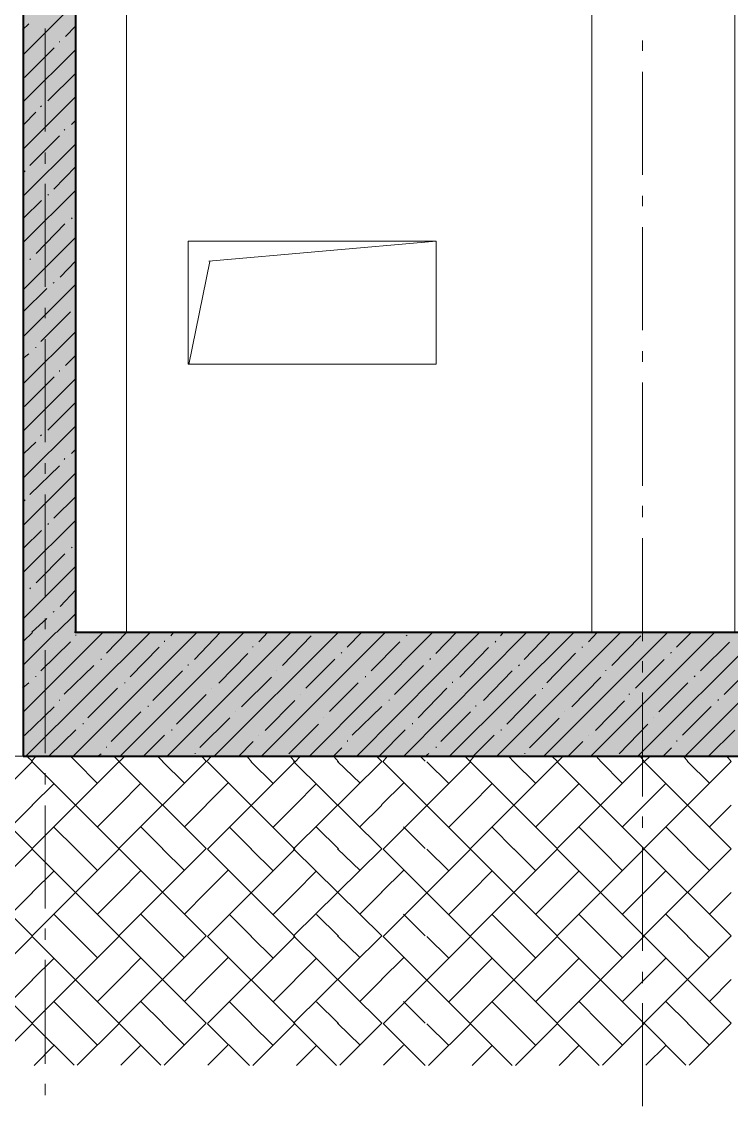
# Model space of a CAD drawing. Header units: millimetres. Extents: x -135211 to 49383, y -8033 to 228499.
# Drawn here: x -26356 to -22918, y 42858 to 48117 of the extents above; entities that cross this region are included whole.
import ezdxf

# ---------------------------------------------------------------- set-up
doc = ezdxf.new("R2010")
doc.units = ezdxf.units.MM
doc.layers.add('PDF _Геометрия', color=7, linetype='Continuous', true_color=0x1d1d1d)
doc.layers.add('PDF _Сплошная заливка', color=7, linetype='Continuous', true_color=0xffffff)

msp = doc.modelspace()

# ---------------------------------------------------------------- hatches: boundary and pattern name
at = {"layer": 'PDF _Сплошная заливка', "transparency": 33554559}
h = msp.add_hatch(color=256, dxfattribs=at)
h.paths.add_polyline_path([(-99774.8, 44556.2), (-99774.8, 45156.6), (-104045.4, 45156.6), (-104045.4, 44556.2)])
h.paths.add_polyline_path([(646.3, 44556.2), (646.3, 45156.6), (-26352.2, 45156.6), (-26352.2, 44556.2)])
h.paths.add_polyline_path([(-26398.8, 44556.2), (-26398.8, 45156.6), (-50899.8, 45156.6), (-50899.8, 44556.2)])
h.paths.add_polyline_path([(-50950.6, 44556.2), (-50950.6, 45156.6), (-98974.8, 45156.6), (-98974.8, 44556.2)])

# ---------------------------------------------------------------- linework, layer by layer
at = {"layer": 'PDF _Геометрия', "color": 7, "lineweight": 9}
for points in [[(-26348.6, 60933.4), (-26348.6, 45156.2)], [(-25848.5, 45157.3), (-25848.5, 48285.5), (-25848.5, 45157.3), (-26102.7, 45157.3)], [(-22900.4, 47874.5), (-22900.4, 48285), (-22900.4, 45156.8), (-23598.8, 45156.8)], [(-23593.6, 45155.3), (-23593.6, 48283.7), (-23593.6, 45155.3), (-25841.7, 45155.3)], [(-26243.3, 47585.1), (-26243.3, 48084.6)], [(-23347.9, 47975.7), (-23347.9, 48026.5)], [(-23347.9, 47374.6), (-23347.9, 47874.1)], [(-26243.3, 47428.5), (-26243.3, 47483.5)], [(-26243.3, 46831.6), (-26243.3, 47331.1)], [(-23347.9, 47222.2), (-23347.9, 47273)], [(-23347.9, 46621.1), (-23347.9, 47120.6)], [(-25448.8, 46955.8), (-24348.1, 47053.2), (-25550.3, 47053.2), (-24348.1, 47053.2), (-24348.1, 46456.3), (-25550.3, 46456.3), (-24348.1, 46456.3), (-24348.1, 47053.2)], [(-25546.7, 46455.3), (-25444.9, 46954.8)], [(-26243.3, 46679.2), (-26243.3, 46730)], [(-26243.3, 46078), (-26243.3, 46577.6)], [(-23347.9, 46468.7), (-23347.9, 46519.5)], [(-23347.9, 45867.5), (-23347.9, 46367.1)], [(-26243.3, 45925.7), (-26243.3, 45976.5)], [(-26243.3, 45324.5), (-26243.3, 45824)], [(-23347.9, 45715.2), (-23347.9, 45770.2)], [(-23347.9, 45114.1), (-23347.9, 45613.6)], [(-26243.3, 45172.1), (-26243.3, 45222.9)], [(251.1, 45156.7), (640.3, 45156.7), (640.3, 44555.6), (-97975.2, 44555.6)], [(-26243.3, 44571), (-26243.3, 45070.5)], [(-23347.9, 44961.7), (-23347.9, 45016.7)], [(-23347.9, 44360.6), (-23347.9, 44864.3)], [(-26243.3, 44418.6), (-26243.3, 44473.6)], [(-26243.3, 43817.4), (-26243.3, 44316.9)], [(-23347.9, 44208.2), (-23347.9, 44263.2)], [(-23347.9, 43611.3), (-23347.9, 44110.8)], [(-26243.3, 43665), (-26243.3, 43720)], [(-26243.3, 43063.9), (-26243.3, 43567.7)], [(-23347.9, 43454.7), (-23347.9, 43509.7)], [(-23347.9, 42857.8), (-23347.9, 43357.3)], [(-26243.3, 42911.5), (-26243.3, 42966.5)]]:
    msp.add_lwpolyline(points, dxfattribs=at)
at = {"layer": 'PDF _Геометрия', "color": 7, "lineweight": 40}
for points in [[(-26348.6, 48525.8), (-26348.6, 48284.6), (-26348.6, 45156.2), (-26348.6, 44555.1)], [(-22994.2, 48284.2), (-96.7, 48284.2), (-96.7, 45155.8), (-26097.4, 45155.8)], [(-26094.2, 45154.9), (-26094.2, 48283.4)], [(-26349.7, 44555.5), (649.1, 44555.5), (649.1, 45156.6), (149.8, 45156.6)]]:
    msp.add_lwpolyline(points, dxfattribs=at)
at = {"layer": 'PDF _Геометрия', "lineweight": 9}
for points in [[(-26343.9, 47961.6), (-26094.2, 48211.4)], [(-26351.8, 48078), (-26322.3, 48107.7)], [(-26144.8, 48046.3), (-26094.2, 48097.1)], [(-26173.1, 48017.4), (-26173.1, 48021.6)], [(-26343.9, 47733), (-26094.2, 47982.8)], [(-26343.2, 47847.2), (-26199.5, 47991.1)], [(-26229.5, 47733), (-26094.2, 47868.5)], [(-26343.9, 47504.4), (-26094.2, 47754.2)], [(-26264.8, 47704.9), (-26260.9, 47709.1)], [(-26346.2, 47619.4), (-26287.2, 47678.7)], [(-26115.2, 47618.7), (-26094.2, 47639.9)], [(-26316.9, 47420.5), (-26173.1, 47564.4)], [(-26150.8, 47590.7), (-26146.8, 47595)], [(-26343.9, 47275.8), (-26094.2, 47525.6)], [(-26343.8, 47390.1), (-26339.8, 47394.4)], [(-26200, 47305.4), (-26094.2, 47415.5)], [(-26343.9, 47051.4), (-26094.2, 47301.2)], [(-26345.5, 47166.2), (-26260.9, 47250.8)], [(-26229.7, 47275.9), (-26225.8, 47280.1)], [(-26286.7, 46992.7), (-26146.8, 47136.6)], [(-26115.7, 47161.6), (-26111.7, 47165.9)], [(-26343.9, 46822.8), (-26094.2, 47072.6)], [(-26317.5, 46963.5), (-26313.5, 46967.7)], [(-26170.4, 46877.9), (-26094.2, 46958.3)], [(-26348.7, 46709.9), (-26234.6, 46824.2)], [(-26343.9, 46594.2), (-26094.2, 46844)], [(-26203.4, 46849.3), (-26199.5, 46853.5)], [(-26264.4, 46566), (-26120.5, 46709.9)], [(-26343.9, 46365.7), (-26094.2, 46615.4)], [(-26351.8, 46482.1), (-26322.3, 46507.5)], [(-26287.2, 46535.7), (-26287.2, 46539.9)], [(-26144.8, 46450.3), (-26094.2, 46501.1)], [(-26343.2, 46251.2), (-26199.5, 46395.1)], [(-26173.1, 46421.4), (-26173.1, 46425.6)], [(-26343.9, 46137), (-26094.2, 46386.8)], [(-26229.5, 46137), (-26094.2, 46272.5)], [(-26343.9, 45908.4), (-26094.2, 46158.2)], [(-26346.2, 46023.4), (-26287.2, 46078.5)], [(-26264.8, 46109), (-26260.9, 46113.3)], [(-26115.2, 46022.7), (-26094.2, 46043.9)], [(-26150.8, 45994.8), (-26146.8, 45999)], [(-26343.9, 45679.8), (-26094.2, 45929.6)], [(-26316.9, 45824.5), (-26173.1, 45964.3)], [(-26200, 45709.4), (-26094.2, 45815.3)], [(-26343.8, 45794.2), (-26339.8, 45798.4)], [(-26343.9, 45451.2), (-26094.2, 45701)], [(-26229.7, 45679.9), (-26225.8, 45684.2)], [(-26345.5, 45566), (-26260.9, 45650.6)], [(-26115.7, 45565.7), (-26111.7, 45569.9)], [(-26286.7, 45396.7), (-26146.8, 45536.4)], [(-26343.9, 45226.8), (-26094.2, 45476.6)], [(-26317.5, 45367.6), (-26313.5, 45371.7)], [(-26170.4, 45281.9), (-26094.2, 45362.3)], [(-26203.4, 45253.3), (-26199.5, 45257.5)], [(-26187.5, 45154.9), (-26094.2, 45248)], [(-26306.7, 45156.3), (-26234.6, 45224.1)], [(-26347.6, 44999.2), (-26190.7, 45155.9)], [(-26347.5, 44770.8), (-25962.6, 45156)], [(-26347.4, 45113.5), (-26304.7, 45155.8)], [(-26335.8, 44555), (-25734.4, 45156.1)], [(-26107.6, 44555.1), (-25506.3, 45156.3)], [(-26094.2, 45140.4), (-26094.2, 45144.6)], [(-25946, 45054.5), (-25848.5, 45156.1)], [(-25879.4, 44555.3), (-25278.2, 45156.4)], [(-25651.2, 44555.4), (-25050.1, 45156.5)], [(-25632.9, 45139.2), (-25620.4, 45156.2)], [(-25519.2, 45025.1), (-25392.2, 45156.4)], [(-25423, 44555.6), (-24821.9, 45156.7)], [(-25206.5, 45109.9), (-25164.1, 45156.5)], [(-25194.9, 44555.7), (-24593.8, 45156.8)], [(-25093, 44995.9), (-24953.5, 45139.9)], [(-24962.6, 44554.6), (-24365.7, 45155.7)], [(-24779.8, 45084.7), (-24707.9, 45156.7)], [(-24734.4, 44554.7), (-24137.6, 45155.9)], [(-24506.2, 44554.9), (-23909.4, 45156)], [(-24492.5, 45138.8), (-24488.5, 45143)], [(-24349.2, 45054.2), (-24251.6, 45155.8)], [(-24282.7, 44555), (-23681.3, 45156.1)], [(-24054.5, 44555.1), (-23453.2, 45156.3)], [(-24036.2, 45139), (-24023.5, 45155.9)], [(-23922.2, 45024.8), (-23795.4, 45156)], [(-23826.2, 44555.3), (-23225.1, 45156.4)], [(-23609.6, 45109.6), (-23567.2, 45156.2)], [(-23598, 44555.4), (-22996.9, 45156.5)], [(-23496.2, 44995.6), (-23356.7, 45139.6)], [(-23369.8, 44555.5), (-22768.8, 45156.6)], [(-23183.3, 45084.5), (-23111, 45156.5)], [(-23141.5, 44555.7), (-22540.7, 45156.7)], [(-26264.4, 44970.1), (-26120.5, 45109.8)], [(-25830.4, 44939.8), (-25690.6, 45083.7)], [(-25664.2, 45110.1), (-25664.2, 45114.3)], [(-25238.3, 45085.2), (-25234.3, 45085.2)], [(-24663.6, 44969.9), (-24523.6, 45109.5)], [(-24233.6, 44939.5), (-24093.7, 45083.4)], [(-24062.6, 45108.5), (-24058.6, 45112.7)], [(-23641.5, 45084.9), (-23637.4, 45084.9)], [(-23066.1, 44969.6), (-22926.7, 45109.3)], [(-25971.3, 45023.6), (-25971.3, 45027.9)], [(-25400.4, 44909.5), (-25260.6, 45053.4)], [(-24979.1, 44885.9), (-24839.5, 45025.6)], [(-24808.4, 45054.9), (-24804.4, 45059.2)], [(-24378.5, 45024.6), (-24374.5, 45028.8)], [(-23812.3, 44911.7), (-23672.5, 45055.6)], [(-23382.3, 44885.6), (-23242.6, 45025.3)], [(-23211.6, 45054.6), (-23207.5, 45058.8)], [(-26150.5, 44855.9), (-26006.4, 44995.6)], [(-25550.2, 44995.8), (-25550.2, 45000)], [(-24549.1, 44855.6), (-24409.6, 44995.3)], [(-23948.5, 44994.3), (-23944.5, 44998.5)], [(-23527.4, 44970.7), (-23523.4, 44970.7)], [(-22952.2, 44855.3), (-22812.7, 44995)], [(-26287.2, 44939.7), (-26287.2, 44943.9)], [(-25720.4, 44825.5), (-25576.5, 44969.5)], [(-25290.4, 44795.2), (-25146.6, 44939.2)], [(-25120.3, 44969.8), (-25120.3, 44969.8)], [(-24690.3, 44939.5), (-24690.3, 44943.6)], [(-24119, 44825.3), (-23979.6, 44969.2)], [(-23689.6, 44795), (-23549.7, 44938.9)], [(-23097.5, 44940.4), (-23093.4, 44944.6)], [(-26351.8, 44886.3), (-26322.3, 44911.6)], [(-26036.6, 44741.7), (-25892.4, 44885.6)], [(-25857.3, 44909.4), (-25857.3, 44913.6)], [(-25436.1, 44885.8), (-25436.1, 44885.8)], [(-24865.2, 44771.7), (-24725.4, 44911.4)], [(-24435.1, 44741.4), (-24295.5, 44885.3)], [(-24269.2, 44911.6), (-24269.2, 44915.9)], [(-23834.5, 44884.3), (-23830.5, 44884.3)], [(-23268.3, 44771.4), (-23128.5, 44911.1)], [(-26173.1, 44825.5), (-26173.1, 44829.7)], [(-25606.5, 44711.3), (-25462.4, 44855.3)], [(-25176.5, 44681), (-25032.5, 44824.9)], [(-25006.2, 44855.5), (-25006.2, 44855.5)], [(-24576.3, 44825.2), (-24576.3, 44829.4)], [(-24005.1, 44711.1), (-23865.6, 44855)], [(-23575, 44680.7), (-23435.6, 44824.6)], [(-23413.4, 44856.4), (-23409.3, 44856.4)], [(-22983.4, 44826.2), (-22979.4, 44830.4)], [(-26343.2, 44655.2), (-26199.5, 44794.9)], [(-25922, 44627.4), (-25778.3, 44771.4)], [(-25743.2, 44795.2), (-25743.2, 44799.4)], [(-25322.1, 44771.6), (-25322.1, 44771.6)], [(-24755.3, 44657.4), (-24611.4, 44797.2)], [(-24325.2, 44627.2), (-24181.4, 44771)], [(-24155.1, 44797.4), (-24155.1, 44801.6)], [(-23725.2, 44771.4), (-23725.2, 44771.4)], [(-23154.4, 44657.2), (-23014.5, 44796.9)], [(-26059.1, 44711.2), (-26059.1, 44715.5)], [(-25492.6, 44597.1), (-25348.4, 44741)], [(-25062.6, 44566.8), (-24918.4, 44710.7)], [(-24892.1, 44741.3), (-24892.1, 44741.3)], [(-24462.2, 44711), (-24462.2, 44715.2)], [(-23895.2, 44596.8), (-23751.5, 44740.7)], [(-23461.1, 44566.5), (-23321.6, 44710.4)], [(-23295.3, 44741), (-23295.3, 44741)], [(-26225.6, 44556.2), (-26094.2, 44683.2)], [(-25765.8, 44555.5), (-25664.2, 44657.1)], [(-25629.1, 44680.9), (-25629.1, 44685.2)], [(-25208, 44657.4), (-25208, 44657.4)], [(-24624, 44555.9), (-24497.3, 44683)], [(-24169.1, 44555.3), (-24067.4, 44656.8)], [(-24032.3, 44680.7), (-24032.3, 44684.9)], [(-23611.1, 44657.1), (-23611.1, 44657.1)], [(-23027.6, 44555.6), (-22900.4, 44682.6)], [(-25306.5, 44554.9), (-25234.3, 44626.8)], [(-24778.1, 44627.1), (-24778.1, 44631.3)], [(-23709.4, 44554.6), (-23637.4, 44626.5)], [(-23181.2, 44626.8), (-23181.2, 44631)], [(-25988.4, 44553.7), (-25971.3, 44566.4)], [(-25945, 44597), (-25945, 44601.3)], [(-25515.1, 44566.7), (-25515.1, 44570.9)], [(-24847, 44554.1), (-24804.4, 44596.5)], [(-24399.9, 44556), (-24383.2, 44568.7)], [(-24348.1, 44596.8), (-24348.1, 44601)], [(-23918.2, 44566.4), (-23918.2, 44570.7)], [(-23250, 44553.9), (-23207.5, 44596.2)]]:
    msp.add_lwpolyline(points, dxfattribs=at)
at = {"layer": 'PDF _Геометрия', "color": 7, "lineweight": 9}
msp.add_lwpolyline([(-25550.2, 47053.1), (-25550.2, 46456.3)], close=True, dxfattribs=at)
at = {"layer": 'PDF _Геометрия', "color": 28, "lineweight": 9, "true_color": 0x0e0e0e}
for points in [[(-26732.4, 43259.3), (-26304.7, 43682.6), (-26732.4, 44105.9), (-26304.7, 44529.3), (-26330.3, 44554.7)], [(-26308.2, 44530.3), (-26287.2, 44555.7)], [(-26307, 43259.9), (-25883.6, 43683.2), (-26307, 44106.6), (-25883.6, 44529.9), (-25909.3, 44555.3)], [(-26094.2, 44529.6), (-26119.8, 44555)], [(-25885.5, 43260.6), (-25462.4, 43683.9), (-25885.5, 44107.2), (-25462.4, 44530.5), (-25483.6, 44555.9)], [(-25883, 44529.6), (-25857.3, 44555)], [(-25673, 44530.2), (-25698.7, 44555.6)], [(-25461.2, 44530.2), (-25436.1, 44555.7)], [(-25455.9, 43258.6), (-25032.5, 43681.9), (-25455.9, 44105.3), (-25032.5, 44528.6), (-25053.7, 44554)], [(-25243.1, 44528.3), (-25264.3, 44553.7)], [(-25039.1, 43260.5), (-24611.4, 43683.9), (-25039.1, 44107.1), (-24611.4, 44530.5), (-24636.7, 44555.8)], [(-25031.4, 44528.3), (-25006.2, 44553.7)], [(-24821.9, 44528.9), (-24843.2, 44554.3)], [(-24606.4, 44528.9), (-24585, 44554.3)], [(-24604.8, 43258.5), (-24181.4, 43681.9), (-24604.8, 44105.2), (-24181.4, 44528.6), (-24206.8, 44553.9)], [(-24400.8, 44530.8), (-24426.1, 44556.2)], [(-24185.3, 44529.6), (-24163.9, 44555)], [(-24183.3, 43259.2), (-23760.3, 43682.6), (-24183.3, 44105.8), (-23760.3, 44529.2), (-23785.8, 44554.6)], [(-23970.9, 44528.9), (-23996.3, 44554.3)], [(-23762.4, 43259.8), (-23339.1, 43683.1), (-23762.4, 44106.5), (-23339.1, 44529.8), (-23360, 44555.2)], [(-23759.5, 44528.9), (-23734, 44554.3)], [(-23549.7, 44529.5), (-23570.6, 44554.9)], [(-23341.5, 43260.5), (-22918, 43683.8), (-23341.5, 44107.1), (-22918, 44530.4), (-22938.9, 44555.8)], [(-23338.4, 44529.5), (-23312.8, 44554.9)], [(-23128.5, 44530.1), (-23149.5, 44555.5)], [(-26508.1, 43056.1), (-26304.7, 43259.3), (-26732.4, 43682.6), (-26304.7, 44105.9), (-26732.4, 44529.3)], [(-26087, 43056.7), (-25883.6, 43259.9), (-26307, 43683.2), (-25883.6, 44106.6), (-26307, 44529.9)], [(-26304.7, 44529.3), (-26304.7, 44529.3)], [(-26304.7, 44529.3), (-26304.7, 44529.3)], [(-25988.9, 44423.9), (-26094.8, 44529.7)], [(-25665.4, 43057.4), (-25462.4, 43260.6), (-25885.5, 43683.9), (-25462.4, 44107.2), (-25885.5, 44530.5)], [(-25883.6, 44529.9), (-25883.6, 44529.9)], [(-25883.6, 44529.9), (-25883.6, 44529.9)], [(-25567.7, 44424.6), (-25673.4, 44530.4)], [(-25462.4, 44530.5), (-25462.4, 44530.5)], [(-25462.4, 44530.5), (-25462.4, 44530.5)], [(-25235.6, 43055.4), (-25032.5, 43258.6), (-25455.9, 43681.9), (-25032.5, 44105.3), (-25455.9, 44528.6)], [(-25137.8, 44422.6), (-25243.9, 44528.4)], [(-24814.6, 43057.3), (-24611.4, 43260.5), (-25039.1, 43683.9), (-24611.4, 44107.1), (-25039.1, 44530.5)], [(-25032.5, 44528.6), (-25032.5, 44528.6)], [(-25032.5, 44528.6), (-25032.5, 44528.6)], [(-24716.6, 44424.4), (-24826.5, 44530.3)], [(-24611.4, 44530.5), (-24611.4, 44530.5)], [(-24611.4, 44530.5), (-24611.4, 44530.5)], [(-24384.8, 43055.3), (-24181.4, 43258.5), (-24604.8, 43681.9), (-24181.4, 44105.2), (-24604.8, 44528.6)], [(-24286.7, 44422.6), (-24392.3, 44528.4)], [(-23963.7, 43056), (-23760.3, 43259.2), (-24183.3, 43682.6), (-23760.3, 44105.8), (-24183.3, 44529.2)], [(-24181.4, 44528.6), (-24181.4, 44528.6)], [(-24181.4, 44528.6), (-24181.4, 44528.6)], [(-23865.6, 44423.2), (-23971.5, 44529)], [(-23542, 43056.7), (-23339.1, 43259.8), (-23762.4, 43683.1), (-23339.1, 44106.5), (-23762.4, 44529.8)], [(-23760.3, 44529.2), (-23760.3, 44529.2)], [(-23760.3, 44529.2), (-23760.3, 44529.2)], [(-23444.4, 44423.9), (-23550.1, 44529.6)], [(-23121, 43057.3), (-22918, 43260.5), (-23341.5, 43683.8), (-22918, 44107.1), (-23341.5, 44530.4)], [(-23339.1, 44529.8), (-23339.1, 44529.8)], [(-23339.1, 44529.8), (-23339.1, 44529.8)], [(-23023.3, 44424.4), (-23129.4, 44530.3)], [(-22918, 44530.4), (-22918, 44530.4)], [(-22918, 44530.4), (-22918, 44530.4)], [(-26305.1, 44317.8), (-26199.5, 44423.6)], [(-25884.4, 44318.4), (-25778.3, 44424.2)], [(-25463, 44319), (-25357.1, 44424.9)], [(-25032.8, 44317.1), (-24927.2, 44422.9)], [(-24612.1, 44319), (-24506.1, 44424.8)], [(-24181.9, 44317), (-24076.1, 44422.9)], [(-23760.5, 44317.7), (-23655, 44423.5)], [(-23339.8, 44318.3), (-23233.8, 44424.2)], [(-26410.3, 44211.8), (-26304.7, 44317.6)], [(-25989.6, 44212.4), (-25883.6, 44318.2)], [(-25568.2, 44213), (-25462.4, 44318.9)], [(-25138, 44211.1), (-25032.5, 44316.9)], [(-24717.3, 44213), (-24611.4, 44318.8)], [(-24287.1, 44211.1), (-24181.4, 44316.9)], [(-23866.4, 44211.7), (-23760.3, 44317.5)], [(-23444.9, 44212.3), (-23339.1, 44318.1)], [(-23023.5, 44212.9), (-22918, 44318.7)], [(-26094.2, 44106.3), (-26200, 44212.1)], [(-25673, 44106.9), (-25778.6, 44212.7)], [(-25243.1, 44105), (-25349.1, 44210.8)], [(-24821.9, 44105.6), (-24927.7, 44211.4)], [(-24400.8, 44107.5), (-24506.9, 44213.3)], [(-23970.9, 44105.5), (-24076.7, 44211.3)], [(-23549.7, 44106.2), (-23655.3, 44212)], [(-23128.5, 44106.8), (-23234.6, 44212.6)], [(-26304.7, 44105.9), (-26304.7, 44105.9)], [(-26304.7, 44105.9), (-26304.7, 44105.9)], [(-25988.9, 44000.6), (-26094.8, 44106.4)], [(-25883.6, 44106.6), (-25883.6, 44106.6)], [(-25883.6, 44106.6), (-25883.6, 44106.6)], [(-25567.7, 44001.2), (-25673.4, 44107.1)], [(-25462.4, 44107.2), (-25462.4, 44107.2)], [(-25462.4, 44107.2), (-25462.4, 44107.2)], [(-25137.8, 43999.3), (-25243.9, 44105.1)], [(-25032.5, 44105.3), (-25032.5, 44105.3)], [(-25032.5, 44105.3), (-25032.5, 44105.3)], [(-24716.6, 44001.2), (-24826.5, 44107)], [(-24611.4, 44107.1), (-24611.4, 44107.1)], [(-24611.4, 44107.1), (-24611.4, 44107.1)], [(-24286.7, 43999.2), (-24392.3, 44105)], [(-24181.4, 44105.2), (-24181.4, 44105.2)], [(-24181.4, 44105.2), (-24181.4, 44105.2)], [(-23865.6, 43999.9), (-23971.5, 44105.7)], [(-23760.3, 44105.8), (-23760.3, 44105.8)], [(-23760.3, 44105.8), (-23760.3, 44105.8)], [(-23444.4, 44000.5), (-23550.1, 44106.3)], [(-23339.1, 44106.5), (-23339.1, 44106.5)], [(-23339.1, 44106.5), (-23339.1, 44106.5)], [(-23023.3, 44001.1), (-23129.4, 44107)], [(-22918, 44107.1), (-22918, 44107.1)], [(-22918, 44107.1), (-22918, 44107.1)], [(-26305.1, 43894.5), (-26199.5, 44000.3)], [(-25884.4, 43895.1), (-25778.3, 44000.9)], [(-25463, 43895.8), (-25357.1, 44001.6)], [(-25032.8, 43893.8), (-24927.2, 43999.6)], [(-24612.1, 43895.6), (-24506.1, 44001.5)], [(-24181.9, 43893.7), (-24076.1, 43999.5)], [(-23760.5, 43894.4), (-23655, 44000.2)], [(-23339.8, 43895), (-23233.8, 44000.8)], [(-26410.3, 43788.4), (-26304.7, 43894.3)], [(-25989.6, 43789.1), (-25883.6, 43894.9)], [(-25568.2, 43789.7), (-25462.4, 43895.6)], [(-25138, 43787.8), (-25032.5, 43893.6)], [(-24717.3, 43789.7), (-24611.4, 43895.5)], [(-24287.1, 43787.7), (-24181.4, 43893.6)], [(-23866.4, 43788.4), (-23760.3, 43894.2)], [(-23444.9, 43789), (-23339.1, 43894.9)], [(-23023.5, 43789.6), (-22918, 43895.4)], [(-26094.2, 43683), (-26200, 43788.8)], [(-25673, 43683.6), (-25778.6, 43789.4)], [(-25243.1, 43681.6), (-25349.1, 43787.4)], [(-24821.9, 43682.3), (-24927.7, 43788.1)], [(-24400.8, 43684.2), (-24506.9, 43790)], [(-23970.9, 43682.2), (-24076.7, 43788.1)], [(-23549.7, 43682.8), (-23655.3, 43788.6)], [(-23128.5, 43683.5), (-23234.6, 43789.3)], [(-26304.7, 43682.6), (-26304.7, 43682.6)], [(-26304.7, 43682.6), (-26304.7, 43682.6)], [(-25988.9, 43577.3), (-26094.8, 43683.1)], [(-25883.6, 43683.2), (-25883.6, 43683.2)], [(-25883.6, 43683.2), (-25883.6, 43683.2)], [(-25567.7, 43577.9), (-25673.4, 43683.8)], [(-25462.4, 43683.9), (-25462.4, 43683.9)], [(-25462.4, 43683.9), (-25462.4, 43683.9)], [(-25137.8, 43575.9), (-25243.9, 43681.8)], [(-25032.5, 43681.9), (-25032.5, 43681.9)], [(-25032.5, 43681.9), (-25032.5, 43681.9)], [(-24716.6, 43577.9), (-24826.5, 43683.7)], [(-24611.4, 43683.9), (-24611.4, 43683.9)], [(-24611.4, 43683.9), (-24611.4, 43683.9)], [(-24286.7, 43575.9), (-24392.3, 43681.7)], [(-24181.4, 43681.9), (-24181.4, 43681.9)], [(-24181.4, 43681.9), (-24181.4, 43681.9)], [(-23865.6, 43576.5), (-23971.5, 43682.4)], [(-23760.3, 43682.6), (-23760.3, 43682.6)], [(-23760.3, 43682.6), (-23760.3, 43682.6)], [(-23444.4, 43577.2), (-23550.1, 43683)], [(-23339.1, 43683.1), (-23339.1, 43683.1)], [(-23339.1, 43683.1), (-23339.1, 43683.1)], [(-23023.3, 43577.8), (-23129.4, 43683.6)], [(-22918, 43683.8), (-22918, 43683.8)], [(-22918, 43683.8), (-22918, 43683.8)], [(-26305.1, 43471.1), (-26199.5, 43576.9)], [(-25884.4, 43471.8), (-25778.3, 43577.6)], [(-25463, 43472.4), (-25357.1, 43578.2)], [(-25032.8, 43470.4), (-24927.2, 43576.2)], [(-24612.1, 43472.4), (-24506.1, 43578.2)], [(-24181.9, 43470.4), (-24076.1, 43576.2)], [(-23760.5, 43471), (-23655, 43576.9)], [(-23339.8, 43471.6), (-23233.8, 43577.5)], [(-26410.3, 43365.1), (-26304.7, 43471)], [(-25989.6, 43365.7), (-25883.6, 43471.6)], [(-25568.2, 43366.4), (-25462.4, 43472.2)], [(-25138, 43364.5), (-25032.5, 43470.2)], [(-24717.3, 43366.3), (-24611.4, 43472.2)], [(-24287.1, 43364.4), (-24181.4, 43470.2)], [(-23866.4, 43365), (-23760.3, 43470.8)], [(-23444.9, 43365.7), (-23339.1, 43471.5)], [(-23023.5, 43366.3), (-22918, 43472.2)], [(-26094.2, 43259.6), (-26200, 43365.4)], [(-25673, 43260.3), (-25778.6, 43366.1)], [(-25243.1, 43258.3), (-25349.1, 43364.1)], [(-24821.9, 43258.9), (-24927.7, 43364.8)], [(-24400.8, 43260.8), (-24506.9, 43366.7)], [(-23970.9, 43258.8), (-24076.7, 43364.7)], [(-23549.7, 43259.5), (-23655.3, 43365.4)], [(-23128.5, 43260.2), (-23234.6, 43366)], [(-26102.9, 43056.5), (-26306, 43259.7)], [(-26304.7, 43259.3), (-26304.7, 43259.3)], [(-26304.7, 43259.3), (-26304.7, 43259.3)], [(-25988.9, 43154), (-26094.8, 43259.8)], [(-25681.8, 43057.2), (-25885, 43260.3)], [(-25883.6, 43259.9), (-25883.6, 43259.9)], [(-25883.6, 43259.9), (-25883.6, 43259.9)], [(-25567.7, 43154.6), (-25673.4, 43260.4)], [(-25462.4, 43260.6), (-25462.4, 43260.6)], [(-25462.4, 43260.6), (-25462.4, 43260.6)], [(-25251.9, 43055.2), (-25455.2, 43258.3)], [(-25137.8, 43152.6), (-25243.9, 43258.4)], [(-24830.7, 43055.8), (-25034.2, 43259)], [(-25032.5, 43258.6), (-25032.5, 43258.6)], [(-25032.5, 43258.6), (-25032.5, 43258.6)], [(-24716.6, 43154.6), (-24826.5, 43260.4)], [(-24611.4, 43260.5), (-24611.4, 43260.5)], [(-24611.4, 43260.5), (-24611.4, 43260.5)], [(-24400.8, 43055.1), (-24603.7, 43258.3)], [(-24286.7, 43152.5), (-24392.3, 43258.4)], [(-23979.6, 43055.7), (-24182.7, 43259)], [(-24181.4, 43258.5), (-24181.4, 43258.5)], [(-24181.4, 43258.5), (-24181.4, 43258.5)], [(-23865.6, 43153.2), (-23971.5, 43259)], [(-23558.5, 43056.4), (-23761.6, 43259.6)], [(-23760.3, 43259.2), (-23760.3, 43259.2)], [(-23760.3, 43259.2), (-23760.3, 43259.2)], [(-23444.4, 43153.8), (-23550.1, 43259.7)], [(-23137.3, 43057), (-23340.6, 43260.2)], [(-23339.1, 43259.8), (-23339.1, 43259.8)], [(-23339.1, 43259.8), (-23339.1, 43259.8)], [(-23023.3, 43154.5), (-23129.4, 43260.3)], [(-22918, 43260.5), (-22918, 43260.5)], [(-22918, 43260.5), (-22918, 43260.5)], [(-26296.6, 43056.3), (-26199.5, 43153.6)], [(-25875.8, 43056.9), (-25778.3, 43154.3)], [(-25454.4, 43057.6), (-25357.1, 43155)], [(-25024.9, 43055.6), (-24927.2, 43152.9)], [(-24603.4, 43057.5), (-24506.1, 43154.9)], [(-24173.2, 43055.5), (-24076.1, 43152.9)], [(-23752.4, 43056.2), (-23655, 43153.5)], [(-23331, 43056.8), (-23233.8, 43154.2)]]:
    msp.add_lwpolyline(points, dxfattribs=at)
at = {"layer": 'PDF _Сплошная заливка', "lineweight": 5, "transparency": 33554559}
msp.add_solid([(-26343.9, 48283.4), (-26094.2, 48283.4), (-26343.9, 45154.9), (-26094.2, 45154.9)], dxfattribs=at)

doc.saveas('drawing.dxf')
